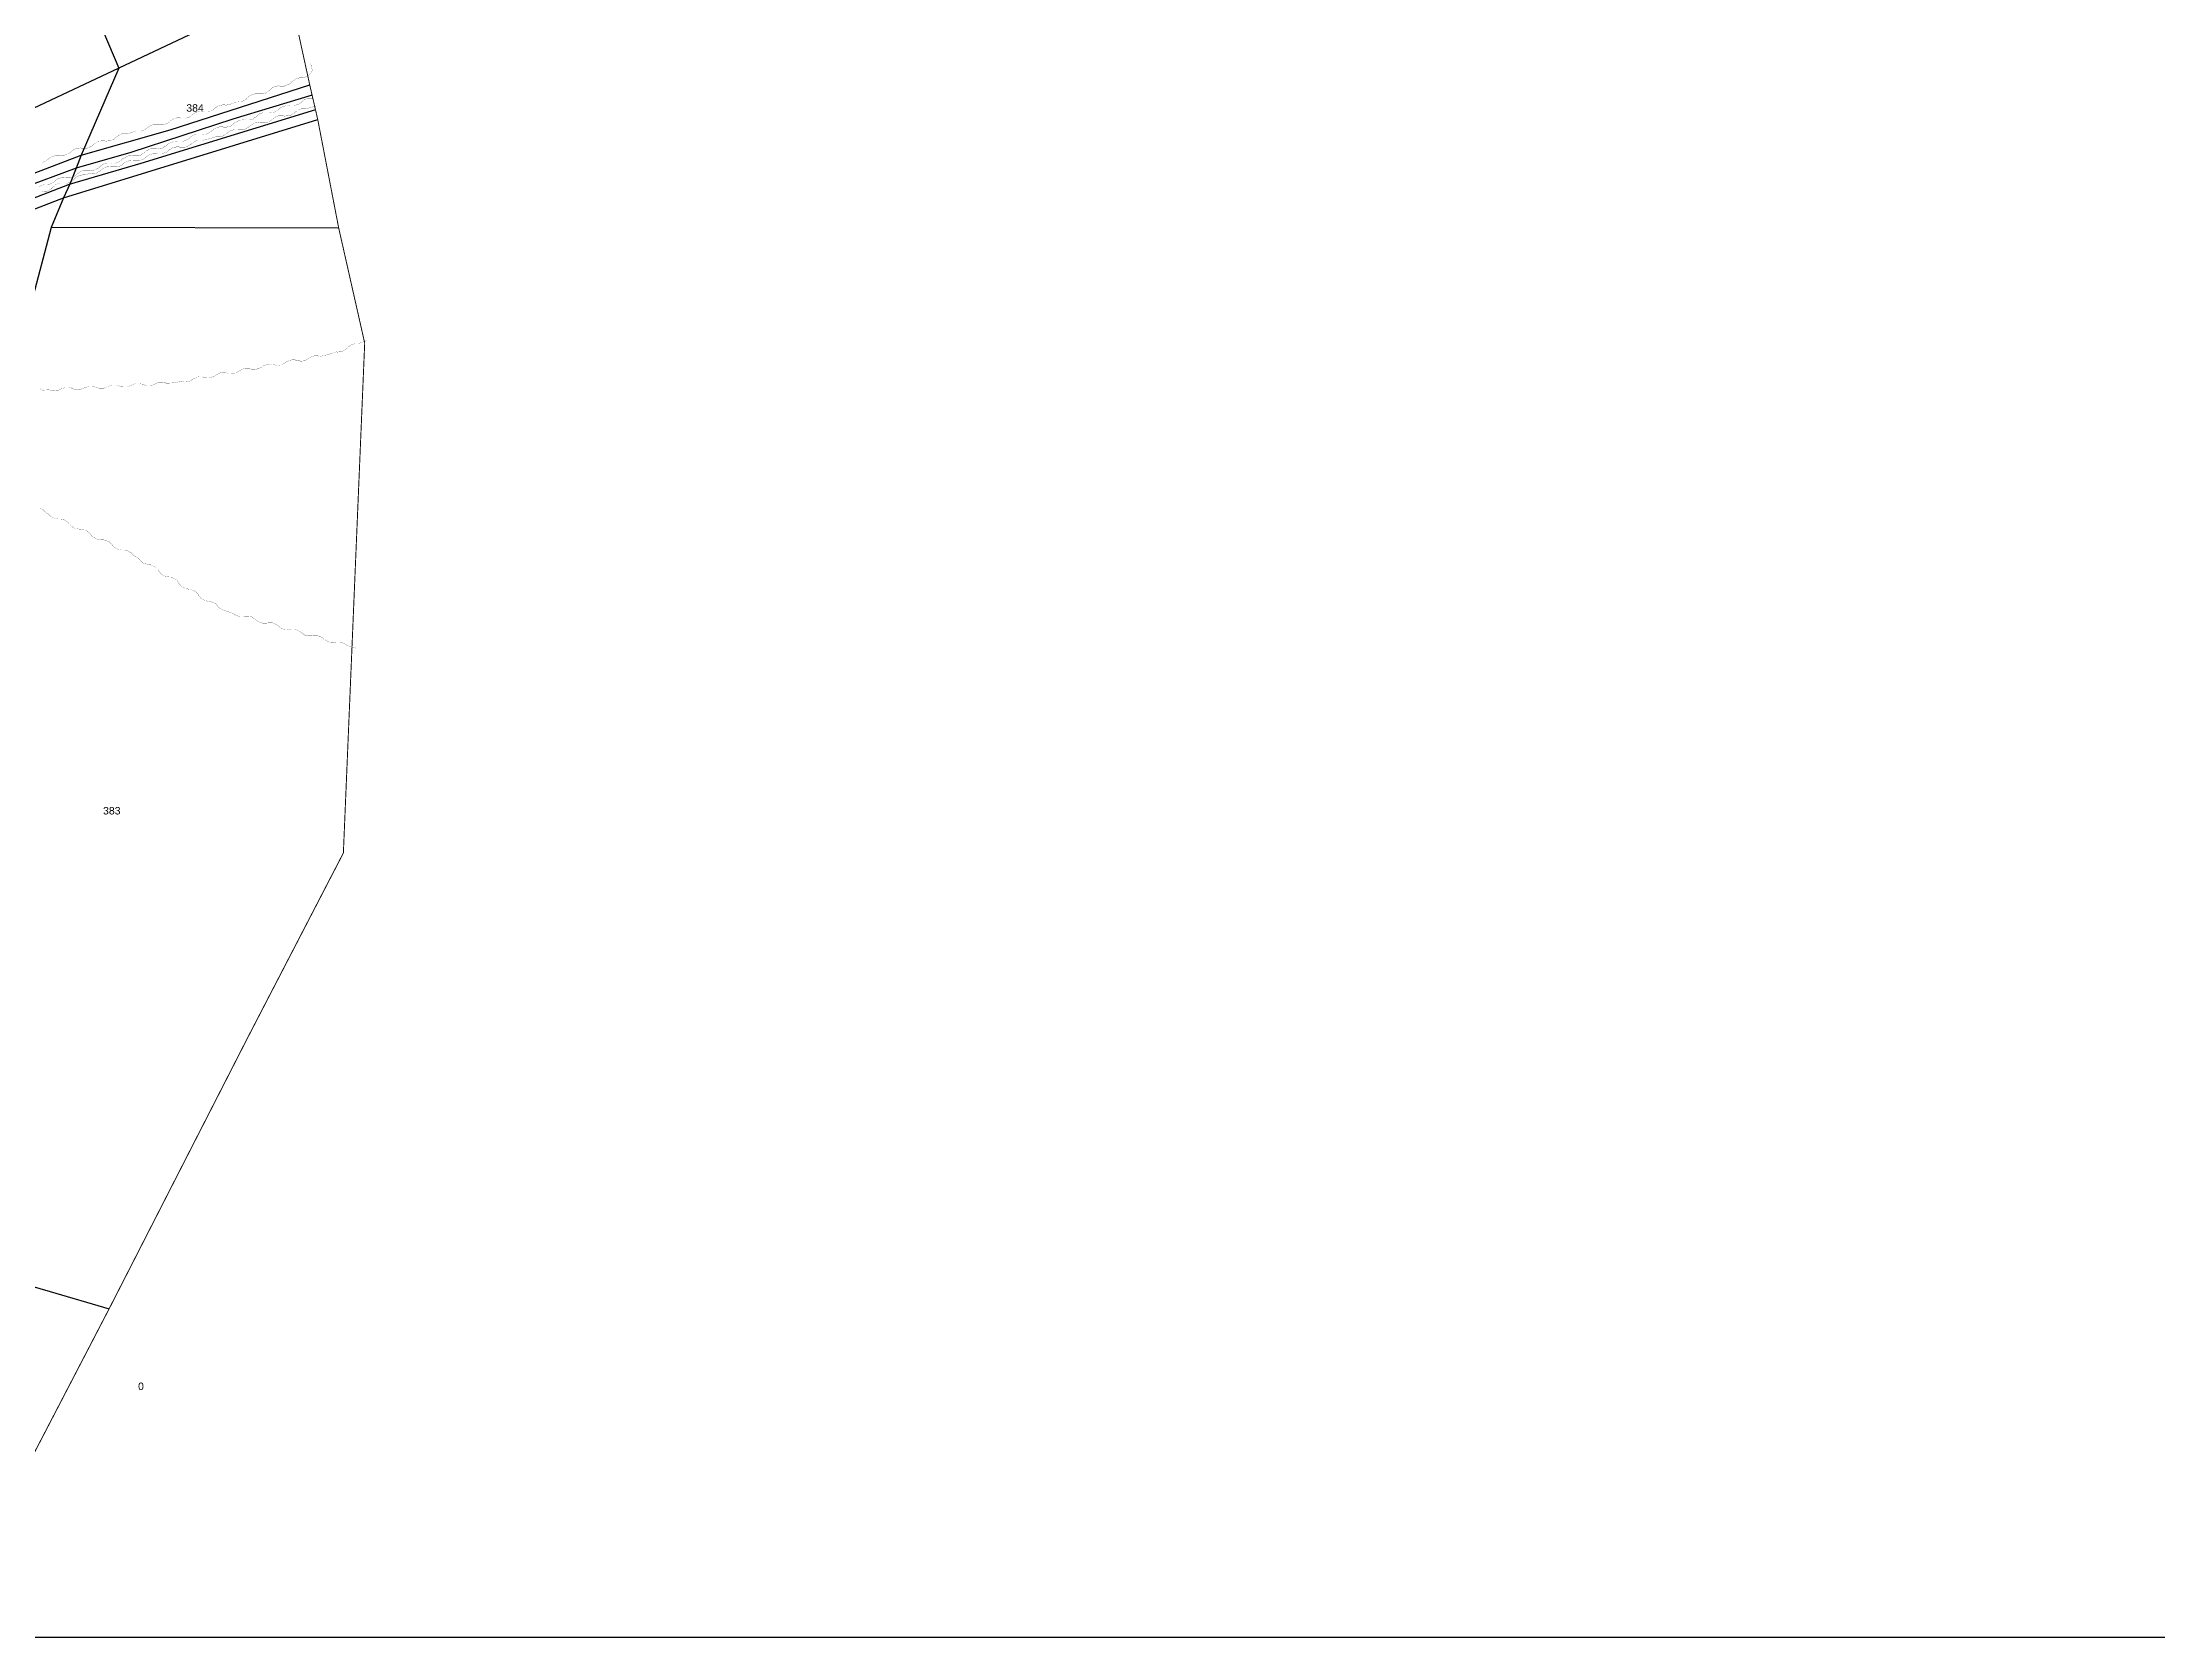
# Model space of a CAD drawing. Header units: inches. Extents: x 617 to 4497, y -923 to 1824.
# Drawn here: x 2235 to 3366, y -916 to -63 of the extents above; entities that cross this region are included whole.
import ezdxf
from ezdxf.enums import TextEntityAlignment as Align

# ---------------------------------------------------------------- set-up
doc = ezdxf.new("R2010")
doc.units = ezdxf.units.IN
doc.header["$LTSCALE"] = 15
doc.header["$MEASUREMENT"] = 0
for name, color, linetype in [('BOUNDARY', 5, 'Continuous'), ('PLOT', 7, 'Continuous'), ('PLOT NO', 7, 'Continuous'), ('STREAM', 130, 'SL'), ('V', 6, 'Continuous')]:
    doc.layers.add(name, color=color, linetype=linetype)
doc.styles.get("Standard").update_dxf_attribs({"font": 'arial.ttf'})
doc.linetypes.add('SL', pattern='A,8e-06,[1,streme line,S=0.066667,R=0,X=0,Y=0],-0.839413', length=0.839421)

msp = doc.modelspace()

# ---------------------------------------------------------------- linework, layer by layer
at = {"layer": 'BOUNDARY', "const_width": 0.5}
msp.add_lwpolyline([(2202.5, -871.6), (2270.6, -740.5), (2345.5, -593.9), (2395.8, -496.8), (2407.2, -224.1), (2393.3, -162.6), (2382.1, -104.6), (2377.8, -86), (2366.5, -34.2)], dxfattribs=at)
at = {"layer": 'PLOT'}
for points in [[(2251.1, 371.6), (2255.8, 314), (2245.6, 236.4), (2232.8, 178), (2231.9, 174.7), (2226.7, 157), (2234, 80.9), (2235.7, 69.6), (2245.8, 8.2), (2255.1, -28.2), (2275.8, -77.1)], [(2366.5, -34.2), (2275.8, -77.1), (2255.7, -123.7), (2253, -130.5), (2249.5, -139.1), (2246.1, -146.5), (2239.6, -162.4), (2218.6, -242.1), (2204.6, -294.7), (2213.6, -303.1), (2194.6, -381.7), (2171.6, -375.4), (2149.8, -475.4), (2168, -487.1), (2152.1, -562.5), (2150.1, -607.1), (2160.7, -614.8), (2183.8, -631.2), (2161.8, -710.8), (2205.7, -721.6), (2239, -731.3), (2270.6, -740.5)], [(2275.8, -77.1), (2193.5, -115.8), (2106.4, -165.4), (2091.7, -221.3), (2062.2, -342.2), (2058.7, -358.3), (2089, -366.3), (2073.6, -432), (2059.3, -497.9), (2041.2, -577.2), (2028.5, -631.5), (2027.8, -636.9), (2003.2, -652)], [(2027.8, -636.9), (2031.6, -634.3), (2054.7, -606.9), (2070.8, -580.3), (2086.5, -508.9), (2097.7, -460.1), (2106.5, -421.3), (2122.2, -351.9), (2138.2, -289), (2145.3, -203.2), (2169.9, -171.9), (2180.8, -156.9), (2206.5, -142.4), (2234.2, -131.9), (2255.7, -123.7), (2303.2, -110), (2377.8, -86)], [(2380.9, -99.4), (2287.6, -128), (2249.3, -139.3), (2214.2, -152.8), (2197.7, -163.1), (2180.4, -181.3), (2160.1, -208.7), (2149.3, -291.9), (2132.9, -373.9), (2112.2, -466.2), (2085.8, -583.3), (2071.1, -607.9), (2045.6, -633.4), (2029.6, -648.5), (2000.1, -667.3)], [(2379.2, -91.5), (2336.7, -104.4), (2282.1, -122.2), (2253, -130.5), (2223.2, -141.6), (2207.2, -148), (2183.7, -160.8), (2149.4, -205.6), (2143, -292.2), (2127.9, -348.9), (2118.2, -391.2), (2097.3, -485.5), (2081.3, -555.9), (2075.7, -580.1), (2062.5, -607), (2033.8, -637.6), (2014.8, -649.8), (2002.7, -656.6)], [(1999.3, -672.9), (2028.4, -655.2), (2077.4, -609.6), (2090.9, -585.4), (2115.1, -479.1), (2142, -360.7), (2155.1, -301.1), (2166.6, -208.2), (2204, -162.7), (2246.1, -146.5), (2382.1, -104.6)], [(2393.3, -162.6), (2239.6, -162.4)]]:
    msp.add_lwpolyline(points, dxfattribs=at)
at = {"layer": 'STREAM', "color": 4, "lineweight": 0, "const_width": 0.1}
for points in [[(2234.2, -127.5), (2234.9, -127.5), (2236, -127.1), (2236.4, -126.9), (2236.6, -126.9), (2237.5, -126.2), (2237.7, -126), (2238, -125.8), (2238.6, -125.1), (2239.5, -124.7), (2239.7, -124.5), (2240.4, -124.3), (2241.7, -123.8), (2241.9, -123.8), (2242.3, -123.6), (2243.2, -123.6), (2243.6, -123.6), (2243.9, -123.6), (2244.3, -123.6), (2245, -123.8), (2245.8, -123.6), (2246, -123.6), (2246.7, -123.6), (2248, -123.2), (2248.5, -123.2), (2248.7, -123), (2249.5, -122.5), (2249.8, -122.1), (2250, -122.1), (2250.6, -121.4), (2251.5, -120.8), (2251.7, -120.8), (2252.4, -120.3), (2253.7, -119.9), (2253.9, -119.9), (2254.4, -119.9), (2255.2, -119.7), (2255.7, -119.9), (2255.9, -119.9), (2256.3, -119.9), (2256.8, -119.9), (2257.9, -119.9), (2258.1, -119.9), (2258.7, -119.9), (2260, -119.5), (2260.3, -119.2), (2260.7, -119.2), (2261.6, -118.6), (2261.8, -118.4), (2262, -118.1), (2262.7, -117.5), (2263.5, -117.1), (2263.8, -116.8), (2264.4, -116.4), (2265.5, -116.2), (2265.9, -116.2), (2266.2, -116), (2267.3, -116), (2267.7, -116), (2267.9, -116), (2268.3, -116), (2268.8, -116.2), (2269.9, -116), (2270.1, -116), (2270.8, -116), (2272.1, -115.5), (2272.3, -115.5), (2272.7, -115.3), (2273.6, -114.9), (2273.8, -114.4), (2274, -114.4), (2274.7, -113.8), (2275.6, -113.1), (2275.8, -113.1), (2276.2, -112.7), (2277.5, -112.2), (2278, -112.2), (2278.2, -112.2), (2279.3, -112), (2279.7, -112.2), (2279.9, -112.2), (2280.2, -112.2), (2282.3, -111.6), (2284.7, -110.9), (2285.4, -110.9), (2286.3, -110.9), (2286.5, -110.9), (2287.4, -110.9), (2288.5, -110.5), (2288.9, -110.3), (2289.1, -110.3), (2290, -109.8), (2290.2, -109.4), (2290.4, -109.4), (2291.3, -108.7), (2292.2, -108.3), (2292.4, -108.1), (2292.8, -107.7), (2294.1, -107.4), (2294.6, -107.4), (2294.8, -107.2), (2295.9, -107.2), (2296.1, -107.2), (2296.5, -107.2), (2296.8, -107.4), (2297.4, -107.4), (2298.5, -107.4), (2298.7, -107.4), (2299.4, -107.4), (2300.7, -107), (2300.9, -106.8), (2301.1, -106.8), (2302.2, -106.3), (2302.5, -106.1), (2302.7, -105.9), (2303.3, -105.2), (2304.2, -104.8), (2304.4, -104.6), (2305.1, -104.2), (2306.2, -103.9), (2306.6, -103.9), (2306.8, -103.7), (2307.9, -103.7), (2308.4, -103.7), (2308.6, -103.7), (2309, -103.9), (2309.4, -103.9), (2310.5, -103.9), (2310.8, -103.9), (2311.4, -103.9), (2312.7, -103.5), (2312.9, -103.3), (2313.4, -103.3), (2314.3, -102.8), (2314.5, -102.6), (2314.7, -102.4), (2315.3, -101.7), (2316.2, -101.3), (2316.4, -101.1), (2317.1, -100.7), (2318.4, -100.4), (2318.6, -100.4), (2319.1, -100.2), (2319.9, -100.2), (2320.4, -100.2), (2320.6, -100.2), (2321, -100.4), (2321.5, -100.4), (2322.6, -100.4), (2322.8, -100.4), (2323.4, -100.4), (2324.7, -100), (2325.2, -100), (2325.4, -99.8), (2326.3, -99.3), (2326.5, -99.1), (2326.7, -98.9), (2327.4, -98.2), (2328.2, -97.8), (2328.5, -97.6), (2329.1, -97.2), (2330.4, -96.9), (2330.9, -96.9), (2331.1, -96.7), (2332.2, -96.7), (2332.4, -96.7), (2332.8, -96.9), (2333.1, -96.9), (2335.5, -96.3), (2338.7, -95.2), (2339.2, -95.2), (2340.3, -95), (2340.5, -95), (2341.1, -95), (2342.5, -94.5), (2342.7, -94.3), (2342.9, -94.3), (2343.8, -93.7), (2344.2, -93.4), (2344.2, -93.2), (2344.9, -92.6), (2345.7, -91.9), (2346, -91.9), (2346.6, -91.5), (2347.9, -91), (2348.1, -91), (2348.6, -90.8), (2349.5, -90.8), (2349.9, -90.8), (2350.1, -90.8), (2350.5, -90.8), (2351, -90.8), (2352.1, -90.8), (2352.3, -90.8), (2352.9, -90.8), (2354.3, -90.4), (2354.5, -90.2), (2354.9, -89.9), (2355.8, -89.5), (2356, -89.1), (2356.2, -89.1), (2356.9, -88.4), (2357.5, -87.8), (2357.8, -87.5), (2358.4, -87.3), (2359.7, -86.9), (2359.9, -86.7), (2360.4, -86.7), (2361.3, -86.4), (2361.7, -86.7), (2361.9, -86.7), (2362.4, -86.7), (2362.8, -86.7), (2363.9, -86.7), (2364.1, -86.7), (2364.8, -86.4), (2366.1, -86), (2366.3, -85.8), (2366.7, -85.8), (2367.6, -85.1), (2367.8, -84.9), (2368, -84.7), (2368.7, -84), (2369.6, -83.6), (2369.8, -83.4), (2370.2, -82.9), (2371.5, -82.5), (2371.8, -82.5), (2372.2, -82.3), (2373.3, -82.3), (2373.5, -82.3), (2373.7, -82.3), (2374.2, -82.3), (2377.2, -81.2), (2379.2, -78.4), (2378.3, -74.4)], [(2379.8, -93), (2379.4, -93.2), (2378.7, -93.2), (2377.9, -93.2), (2377.7, -93.2), (2376.8, -93.2), (2375.7, -93.7), (2375.2, -93.9), (2375, -93.9), (2374.2, -94.5), (2373.9, -94.8), (2373.7, -95), (2373.1, -95.6), (2372.2, -96.1), (2372, -96.3), (2371.3, -96.5), (2370, -96.9), (2369.8, -96.9), (2369.3, -97.2), (2368.5, -97.2), (2368, -97.2), (2367.8, -97.2), (2367.4, -97.2), (2366.9, -96.9), (2365.8, -97.2), (2365.6, -97.2), (2365, -97.2), (2363.7, -97.6), (2363.4, -97.6), (2363, -97.8), (2362.1, -98.2), (2361.9, -98.7), (2361.7, -98.7), (2361, -99.3), (2360.2, -100), (2359.9, -100), (2359.3, -100.4), (2358.2, -100.9), (2357.8, -100.9), (2357.5, -100.9), (2356.4, -101.1), (2356, -100.9), (2355.8, -100.9), (2355.4, -100.9), (2354.9, -100.9), (2353.8, -100.9), (2353.6, -100.9), (2352.9, -100.9), (2351.6, -101.3), (2351.4, -101.5), (2351, -101.5), (2350.1, -102.2), (2349.9, -102.4), (2349.7, -102.6), (2349, -103.3), (2348.1, -103.7), (2347.9, -103.9), (2347.5, -104.4), (2346.2, -104.6), (2345.7, -104.8), (2345.5, -104.8), (2344.4, -104.8), (2344, -104.8), (2343.8, -104.8), (2343.5, -104.8), (2342.9, -104.6), (2341.8, -104.8), (2341.6, -104.8), (2340.9, -104.8), (2339.6, -105.2), (2339.4, -105.5), (2339.2, -105.5), (2338.3, -106.1), (2337.9, -106.3), (2337.6, -106.3), (2337, -107), (2336.1, -107.7), (2335.9, -107.9), (2335.5, -108.1), (2334.1, -108.5), (2333.7, -108.5), (2333.5, -108.7), (2332.4, -108.7), (2332.2, -108.7), (2331.7, -108.7), (2331.5, -108.5), (2330.9, -108.5), (2330, -108.5), (2329.6, -108.5), (2328.9, -108.7), (2327.8, -109), (2327.4, -109.2), (2327.2, -109.4), (2326.3, -109.8), (2326.1, -110.1), (2325.8, -110.3), (2325.2, -110.9), (2324.3, -111.4), (2324.1, -111.6), (2323.4, -112), (2322.1, -112.5), (2321.9, -112.5), (2321.5, -112.5), (2320.6, -112.7), (2320.2, -112.5), (2319.9, -112.5), (2319.5, -112.5), (2319.1, -112.5), (2318, -112.5), (2317.8, -112.5), (2317.1, -112.5), (2315.8, -112.9), (2315.3, -113.1), (2315.1, -113.1), (2314.3, -113.8), (2314, -114), (2313.8, -114.2), (2313.2, -114.9), (2312.3, -115.3), (2312.1, -115.5), (2311.4, -115.7), (2310.1, -116.2), (2309.9, -116.2), (2309.4, -116.4), (2308.6, -116.4), (2308.1, -116.4), (2307.9, -116.4), (2307.5, -116.4), (2307, -116.2), (2305.9, -116.4), (2305.7, -116.4), (2305.1, -116.4), (2303.8, -116.8), (2303.5, -116.8), (2303.1, -117.1), (2302.2, -117.5), (2302, -117.9), (2301.8, -117.9), (2301.1, -118.6), (2300.3, -119.2), (2300, -119.2), (2299.4, -119.7), (2298.3, -120.1), (2297.9, -120.1), (2297.6, -120.1), (2296.5, -120.3), (2296.1, -120.3), (2295.9, -120.3), (2295.5, -120.1), (2295, -120.1), (2293.9, -120.1), (2293.7, -120.1), (2293, -120.1), (2291.7, -120.5), (2291.5, -120.8), (2291.1, -121), (2290.2, -121.4), (2290, -121.6), (2289.8, -121.9), (2289.1, -122.5), (2288.2, -123), (2288, -123.2), (2287.6, -123.6), (2286.3, -124), (2285.8, -124), (2285.6, -124), (2284.5, -124), (2284.3, -124), (2283.9, -124), (2283.6, -124), (2283, -123.8), (2281.9, -124), (2281.7, -124), (2281, -124), (2279.7, -124.5), (2279.5, -124.7), (2279.3, -124.7), (2278.4, -125.4), (2278, -125.6), (2277.7, -125.6), (2277.1, -126.2), (2276.2, -126.9), (2276.2, -127.1), (2275.6, -127.3), (2274.2, -127.8), (2274, -127.8), (2273.6, -128), (2272.5, -128), (2272.3, -128), (2272.1, -128), (2271.6, -127.8), (2271, -127.8), (2270.1, -127.8), (2269.7, -127.8), (2269, -128), (2267.9, -128.2), (2267.5, -128.4), (2267.3, -128.6), (2266.4, -129.1), (2266.2, -129.3), (2265.9, -129.5), (2265.3, -130.2), (2264.4, -130.8), (2264.2, -130.8), (2263.5, -131.3), (2262.2, -131.7), (2262, -131.7), (2261.6, -131.7), (2260.7, -131.9), (2260.3, -131.7), (2260, -131.7), (2259.6, -131.7), (2259.2, -131.7), (2258.1, -131.7), (2257.9, -131.7), (2257.2, -131.7), (2255.9, -132.1), (2255.4, -132.4), (2255.2, -132.4), (2254.4, -133), (2254.1, -133.2), (2253.9, -133.4), (2253.3, -134.1), (2252.4, -134.5), (2252.2, -134.8), (2251.5, -135), (2250.4, -135.4), (2250, -135.4), (2249.8, -135.6), (2248.7, -135.6), (2248.2, -135.6), (2248, -135.6), (2247.6, -135.6), (2247.1, -135.4), (2246, -135.6), (2245.8, -135.6), (2245.2, -135.6), (2243.9, -136.1), (2243.6, -136.1), (2243.2, -136.3), (2242.3, -136.7), (2242.1, -137.2), (2241.9, -137.2), (2241.2, -137.8), (2240.4, -138.5), (2240.1, -138.5), (2239.5, -138.9), (2238.4, -139.3), (2238, -139.3), (2237.7, -139.6), (2236.6, -139.6), (2236.2, -139.6), (2236, -139.6), (2235.8, -139.3), (2235.1, -139.6), (2233.1, -140.4)], [(2234.2, -143.3), (2234.9, -143.3), (2235.8, -143.1), (2236.2, -143.1), (2236.9, -143.1), (2238, -142.6), (2238.4, -142.4), (2238.6, -142.2), (2239.5, -141.8), (2239.7, -141.3), (2239.9, -141.3), (2240.6, -140.7), (2241.5, -140), (2241.7, -139.8), (2242.1, -139.3), (2243.4, -138.9), (2243.6, -138.9), (2244.1, -138.7), (2245, -138.7), (2245.4, -138.7), (2245.6, -138.7), (2246, -138.7), (2246.5, -138.7), (2247.6, -138.7), (2247.8, -138.7), (2248.5, -138.5), (2249.8, -138), (2250, -137.8), (2250.4, -137.8), (2251.3, -137.2), (2251.5, -136.9), (2251.7, -136.7), (2252.2, -136.1), (2253, -135.4), (2253.3, -135.2), (2253.9, -135), (2255, -134.3), (2255.4, -134.3), (2255.7, -134.3), (2256.8, -134.1), (2257.2, -134.1), (2257.4, -134.1), (2257.9, -134.1), (2258.1, -134.1), (2260, -133.4), (2260.7, -133.7), (2261.6, -133.4), (2262, -133.4), (2262.7, -133.4), (2264, -133.2), (2264.2, -133), (2264.4, -132.8), (2265.3, -132.4), (2265.7, -132.1), (2265.9, -131.9), (2266.6, -131.3), (2267.5, -130.8), (2267.7, -130.6), (2268.1, -130.4), (2269.4, -129.9), (2269.9, -129.9), (2270.1, -129.9), (2271.2, -129.7), (2271.6, -129.9), (2271.8, -129.9), (2272.3, -129.9), (2272.7, -129.9), (2273.8, -129.9), (2274, -129.9), (2274.7, -129.9), (2276, -129.7), (2276.2, -129.5), (2276.7, -129.3), (2277.5, -128.9), (2277.7, -128.6), (2278, -128.4), (2278.6, -127.8), (2279.5, -127.3), (2279.7, -127.1), (2280.4, -126.9), (2281.7, -126.5), (2281.9, -126.5), (2282.3, -126.2), (2283.2, -126.2), (2283.6, -126.5), (2283.9, -126.5), (2284.3, -126.5), (2284.7, -126.5), (2285.8, -126.5), (2286.1, -126.5), (2286.7, -126.5), (2288, -126), (2288.2, -126), (2288.7, -125.8), (2289.6, -125.4), (2289.8, -125.1), (2290, -124.9), (2290.6, -124.3), (2291.5, -123.8), (2291.7, -123.6), (2292.4, -123.2), (2293.7, -123), (2293.9, -123), (2294.4, -122.7), (2295.2, -122.7), (2295.7, -122.7), (2295.9, -122.7), (2296.3, -123), (2296.8, -123), (2297.9, -123), (2298.1, -123), (2298.7, -123), (2300, -122.5), (2300.5, -122.3), (2300.7, -122.3), (2301.6, -121.9), (2301.8, -121.4), (2302, -121.4), (2302.7, -120.8), (2303.8, -120.3), (2304, -120.1), (2304.4, -119.7), (2305.7, -119.5), (2306.2, -119.5), (2306.4, -119.2), (2307.5, -119.2), (2307.7, -119.2), (2308.1, -119.2), (2308.4, -119.5), (2309, -119.5), (2309.9, -119.5), (2310.3, -119.5), (2311, -119.5), (2312.3, -119), (2312.5, -118.8), (2312.7, -118.8), (2313.6, -118.1), (2314, -117.9), (2314.3, -117.9), (2314.9, -117.3), (2315.8, -116.6), (2316, -116.6), (2316.4, -116.2), (2317.8, -115.7), (2318.2, -115.7), (2318.4, -115.7), (2319.5, -115.7), (2319.9, -115.7), (2320.2, -115.7), (2320.4, -115.7), (2322.6, -115.3), (2327.6, -113.8), (2328.2, -113.8), (2329.1, -113.8), (2329.6, -113.8), (2330.2, -113.8), (2331.5, -113.3), (2331.7, -113.1), (2332, -113.1), (2332.8, -112.5), (2333.3, -112.2), (2333.5, -112), (2334.1, -111.4), (2335, -110.9), (2335.2, -110.7), (2335.7, -110.5), (2337, -110.1), (2337.4, -110.1), (2337.6, -109.8), (2338.7, -109.8), (2339, -109.8), (2339.4, -109.8), (2339.6, -110.1), (2340.3, -110.1), (2341.1, -110.1), (2341.6, -110.1), (2342.2, -110.1), (2343.5, -109.6), (2343.8, -109.4), (2344, -109.4), (2344.9, -108.7), (2345.3, -108.5), (2345.5, -108.3), (2346.2, -107.9), (2347, -107.2), (2347.3, -107), (2347.7, -106.8), (2349, -106.3), (2349.5, -106.3), (2349.7, -106.3), (2350.8, -106.1), (2351, -106.3), (2351.4, -106.3), (2351.6, -106.3), (2352.3, -106.3), (2353.4, -106.3), (2353.6, -106.3), (2354.3, -106.3), (2355.6, -105.9), (2355.8, -105.7), (2356, -105.7), (2356.9, -105.2), (2357.3, -104.8), (2357.5, -104.8), (2358.2, -104.2), (2359.1, -103.5), (2359.3, -103.5), (2359.7, -103.1), (2361, -102.6), (2361.5, -102.6), (2361.7, -102.6), (2362.8, -102.6), (2363.2, -102.6), (2363.4, -102.6), (2363.7, -102.6), (2364.3, -102.8), (2365.4, -102.6), (2365.6, -102.6), (2366.3, -102.6), (2367.6, -102.2), (2367.8, -102.2), (2368, -102), (2368.9, -101.5), (2369.3, -101.3), (2369.6, -101.1), (2370.2, -100.4), (2371.1, -100), (2371.3, -99.8), (2371.8, -99.3), (2373.1, -98.9), (2373.5, -98.9), (2373.7, -98.9), (2374.8, -98.9), (2375.2, -98.9), (2375.5, -98.9), (2375.7, -98.9), (2380.9, -97.4)], [(2408, -222.9), (2403.9, -224.4), (2403.4, -224.4), (2403.2, -224.4), (2402.8, -224.4), (2401.9, -224.4), (2401.5, -224.6), (2401.3, -224.6), (2400, -225), (2399.3, -225.5), (2399.1, -225.7), (2398.4, -226.1), (2397.8, -226.8), (2397.5, -227), (2397.3, -227.2), (2396.5, -227.9), (2396, -228.1), (2395.8, -228.3), (2394.5, -228.8), (2393.8, -228.8), (2393.6, -228.8), (2392.5, -229), (2392.1, -228.8), (2387.7, -230.3), (2383.3, -231.2), (2382.9, -231.2), (2382.7, -231.2), (2382.2, -230.9), (2381.4, -230.9), (2380.9, -230.9), (2380.7, -230.9), (2379.4, -231.2), (2378.7, -231.4), (2378.5, -231.6), (2377.7, -232), (2376.8, -232.5), (2376.6, -232.7), (2376.3, -232.9), (2375.5, -233.4), (2375, -233.4), (2374.8, -233.6), (2373.5, -233.8), (2372.8, -233.8), (2372.4, -233.6), (2371.5, -233.6), (2370.9, -233.4), (2370.7, -233.4), (2370.2, -233.4), (2370, -233.1), (2368.9, -233.1), (2368.7, -233.1), (2368.3, -233.1), (2366.9, -233.4), (2366.3, -233.8), (2366.1, -233.8), (2365.2, -234.2), (2364.5, -234.9), (2364.3, -234.9), (2363.9, -235.1), (2363, -235.5), (2362.6, -235.5), (2362.4, -235.8), (2361, -236), (2360.4, -236), (2360.2, -236), (2359.1, -235.8), (2358.6, -235.8), (2358.2, -235.5), (2358, -235.5), (2357.5, -235.5), (2356.7, -235.3), (2356.2, -235.5), (2355.8, -235.3), (2354.5, -235.8), (2354, -236), (2353.8, -236), (2352.7, -236.4), (2352.1, -237.1), (2351.9, -237.1), (2351.6, -237.3), (2350.5, -237.7), (2350.3, -237.9), (2349.9, -237.9), (2348.6, -238.2), (2347.9, -238.2), (2347.7, -238.2), (2346.6, -238.2), (2346.2, -237.9), (2345.7, -237.7), (2345.5, -237.7), (2345.3, -237.7), (2344.2, -237.7), (2343.8, -237.7), (2343.5, -237.7), (2342.2, -237.9), (2341.6, -238.2), (2341.4, -238.4), (2340.5, -238.8), (2339.6, -239.3), (2339.4, -239.5), (2339.2, -239.7), (2338.3, -240.1), (2337.9, -240.1), (2337.6, -240.3), (2336.3, -240.6), (2335.7, -240.3), (2335.2, -240.3), (2334.4, -240.3), (2333.7, -240.1), (2333.5, -240.1), (2333.3, -240.1), (2332.8, -239.9), (2331.7, -239.9), (2331.5, -239.9), (2331.1, -239.9), (2329.8, -240.1), (2329.1, -240.3), (2328.9, -240.6), (2328, -241), (2327.4, -241.4), (2327.2, -241.7), (2326.7, -241.9), (2325.8, -242.3), (2325.6, -242.3), (2325.2, -242.5), (2323.9, -242.8), (2323.2, -242.8), (2323, -242.8), (2321.9, -242.5), (2321.5, -242.3), (2321, -242.3), (2320.8, -242.3), (2320.4, -242.1), (2319.5, -242.1), (2319.1, -242.1), (2318.8, -242.1), (2317.5, -242.3), (2316.9, -242.8), (2316.7, -242.8), (2315.6, -243.2), (2314.9, -243.8), (2314.7, -243.8), (2314.5, -244.1), (2313.4, -244.5), (2313.2, -244.5), (2312.7, -244.7), (2311.6, -244.9), (2310.8, -244.9), (2310.5, -244.9), (2309.7, -244.7), (2309, -244.7), (2304.6, -245.4), (2301.4, -245.6), (2300.9, -245.6), (2300.7, -245.4), (2300.3, -245.4), (2299.4, -245.2), (2299, -245.2), (2298.7, -245.2), (2297.4, -245.2), (2296.8, -245.4), (2296.5, -245.4), (2295.5, -245.8), (2294.6, -246.3), (2294.4, -246.3), (2294.1, -246.5), (2293, -246.7), (2292.8, -246.7), (2292.4, -246.9), (2291.1, -246.9), (2290.4, -246.9), (2290.2, -246.7), (2289.3, -246.5), (2288.7, -246.3), (2288.5, -246.3), (2288, -246), (2287.8, -246), (2286.7, -245.8), (2286.5, -245.8), (2286.1, -245.8), (2284.7, -245.8), (2284.1, -246), (2283.9, -246), (2283, -246.5), (2282.1, -246.9), (2281.9, -246.9), (2281.5, -247.1), (2280.6, -247.3), (2280.2, -247.6), (2279.9, -247.6), (2278.6, -247.6), (2278, -247.6), (2277.7, -247.3), (2276.7, -247.3), (2276.2, -247.1), (2275.8, -246.9), (2275.6, -246.9), (2275.1, -246.7), (2274.2, -246.5), (2273.8, -246.5), (2273.6, -246.5), (2272.3, -246.5), (2271.6, -246.7), (2271.4, -246.7), (2270.3, -247.1), (2269.7, -247.6), (2269.2, -247.6), (2269, -247.8), (2267.9, -248.2), (2267.7, -248.2), (2267.3, -248.2), (2265.9, -248.2), (2265.3, -248.2), (2265.1, -248.2), (2264.2, -248), (2263.5, -247.8), (2263.3, -247.6), (2263.1, -247.6), (2262.7, -247.3), (2261.6, -247.1), (2261.4, -247.1), (2260.9, -247.1), (2259.6, -247.1), (2258.9, -247.3), (2258.7, -247.6), (2257.9, -247.8), (2257, -248.2), (2256.8, -248.2), (2256.3, -248.4), (2255.4, -248.9), (2255, -248.9), (2254.8, -248.9), (2253.5, -249.1), (2252.8, -248.9), (2252.6, -248.9), (2251.5, -248.7), (2251.1, -248.4), (2250.6, -248.2), (2250.4, -248.2), (2250.2, -248), (2249.1, -247.8), (2248.7, -247.8), (2248.5, -247.8), (2247.1, -247.8), (2246.5, -248), (2246.3, -248.2), (2245.2, -248.4), (2244.5, -248.9), (2244.1, -249.1), (2243.9, -249.1), (2243, -249.5), (2242.5, -249.5), (2242.3, -249.5), (2240.8, -249.7), (2240.1, -249.5), (2239.9, -249.5), (2239.1, -249.3), (2238.4, -249.1), (2235.1, -249.3), (2233.4, -248.4)], [(2402.6, -387.3), (2397.5, -385.7), (2397.1, -385.3), (2396.2, -384.9), (2396, -384.6), (2395.4, -384.4), (2394, -384), (2393.8, -384), (2393.4, -384), (2392.5, -384), (2392.1, -384), (2391.9, -384), (2391, -384.2), (2389.9, -384.2), (2389.7, -384.2), (2389, -384.2), (2387.7, -383.8), (2387.3, -383.5), (2387.1, -383.5), (2386.2, -382.9), (2386, -382.7), (2385.7, -382.7), (2385.3, -382.4), (2385.1, -382), (2384.2, -381.4), (2384, -381.4), (2383.3, -380.9), (2382, -380.7), (2381.6, -380.7), (2381.4, -380.5), (2380.3, -380.5), (2380.1, -380.5), (2379.6, -380.5), (2378.7, -380.7), (2377.9, -380.7), (2377.4, -380.7), (2376.8, -380.7), (2375.5, -380.3), (2375.2, -380.3), (2375, -380), (2374.2, -379.6), (2373.7, -379.4), (2373.5, -379.2), (2373.3, -378.9), (2372.8, -378.5), (2372, -378.1), (2371.8, -377.9), (2371.1, -377.6), (2370, -377.2), (2369.6, -377.2), (2369.3, -377), (2368.3, -377), (2367.8, -377.2), (2367.6, -377.2), (2366.7, -377.4), (2365.6, -377.2), (2365.4, -377.2), (2364.8, -377.2), (2363.4, -377), (2363.2, -376.8), (2362.8, -376.8), (2361.9, -376.1), (2361.7, -375.9), (2361.5, -375.7), (2361.3, -375.5), (2360.8, -375.2), (2359.9, -374.6), (2359.7, -374.6), (2359.1, -374.1), (2357.8, -373.7), (2357.5, -373.7), (2357.1, -373.7), (2356.2, -373.7), (2355.8, -373.7), (2355.6, -373.7), (2354.7, -373.9), (2353.6, -373.9), (2353.4, -373.9), (2352.7, -373.9), (2351.4, -373.5), (2351, -373.3), (2350.8, -373.3), (2349.9, -372.8), (2349.7, -372.4), (2349.5, -372.4), (2349, -372.2), (2348.6, -371.7), (2347.7, -371.3), (2347.5, -371.1), (2347, -370.6), (2345.7, -370.4), (2345.3, -370.4), (2345.1, -370.2), (2344, -370.2), (2343.5, -370.2), (2343.3, -370.2), (2342.5, -370.4), (2341.4, -370.4), (2341.1, -370.4), (2340.5, -370.4), (2339.2, -370), (2339, -370), (2338.5, -369.8), (2337.6, -369.3), (2337.4, -369.1), (2337.2, -368.9), (2337, -368.7), (2332, -367.1), (2329.1, -365.6), (2328.9, -365.2), (2328.2, -364.3), (2328, -364.1), (2327.6, -363.6), (2326.5, -363), (2326.1, -362.8), (2325.8, -362.8), (2324.7, -362.3), (2324.5, -362.3), (2324.3, -362.3), (2323.2, -362.1), (2322.3, -361.9), (2322.1, -361.9), (2321.5, -361.7), (2320.4, -361), (2319.9, -360.8), (2319.7, -360.6), (2319.1, -359.7), (2318.8, -359.5), (2318.6, -359.3), (2318.4, -359.1), (2318.2, -358.4), (2317.5, -357.7), (2317.3, -357.5), (2316.9, -357.1), (2315.8, -356.4), (2315.3, -356.2), (2315.1, -356.2), (2314, -355.8), (2313.8, -355.8), (2313.4, -355.8), (2312.5, -355.6), (2311.6, -355.3), (2311.4, -355.3), (2310.8, -355.1), (2309.4, -354.5), (2309.2, -354), (2309, -354), (2308.4, -353.2), (2308.1, -352.9), (2307.9, -352.7), (2307.7, -352.5), (2307.5, -351.8), (2306.8, -351.2), (2306.6, -351), (2306.2, -350.5), (2304.9, -349.9), (2304.6, -349.7), (2304.4, -349.4), (2303.3, -349.2), (2303.1, -349.2), (2302.7, -349.2), (2301.8, -349), (2300.9, -348.8), (2300.7, -348.8), (2300, -348.6), (2298.7, -347.9), (2298.5, -347.5), (2298.3, -347.5), (2297.6, -346.6), (2297.4, -346.4), (2297.2, -346.2), (2297, -345.9), (2296.8, -345.3), (2296.1, -344.6), (2295.9, -344.4), (2295.5, -344), (2294.1, -343.3), (2293.9, -343.1), (2293.7, -342.9), (2292.6, -342.7), (2292.2, -342.7), (2292, -342.7), (2291.1, -342.4), (2290.2, -342.2), (2289.8, -342.2), (2289.1, -342), (2288, -341.1), (2287.8, -340.9), (2287.6, -340.9), (2286.9, -340), (2286.7, -339.8), (2286.5, -339.6), (2286.3, -339.2), (2283.4, -337.6), (2283.4, -337.4), (2283, -337), (2282.3, -336.3), (2282.1, -336.3), (2281.5, -335.9), (2280.4, -335.2), (2279.9, -335.2), (2279.7, -335), (2278.8, -334.8), (2278.4, -334.8), (2278.2, -334.8), (2277.1, -334.8), (2276.2, -334.6), (2276, -334.6), (2275.3, -334.4), (2274, -333.7), (2273.8, -333.5), (2273.6, -333.5), (2272.7, -332.8), (2272.5, -332.4), (2272.3, -332.4), (2272.1, -331.9), (2271.8, -331.5), (2271, -330.9), (2270.8, -330.6), (2270.3, -330.2), (2269, -329.8), (2268.8, -329.5), (2268.3, -329.5), (2267.5, -329.3), (2267, -329.3), (2266.8, -329.3), (2265.9, -329.3), (2264.8, -329.1), (2264.6, -329.1), (2264, -328.9), (2262.7, -328.2), (2262.4, -328), (2262.2, -328), (2261.4, -327.4), (2261.1, -326.9), (2260.9, -326.7), (2260.7, -326.5), (2260.5, -326), (2259.6, -325.4), (2259.4, -325.2), (2258.9, -324.7), (2257.9, -324.1), (2257.4, -324.1), (2257.2, -324.1), (2256.1, -323.9), (2255.7, -323.9), (2255.4, -323.6), (2254.6, -323.6), (2253.5, -323.4), (2253.3, -323.4), (2252.6, -323.4), (2251.5, -322.8), (2251.1, -322.5), (2250.9, -322.3), (2250.2, -321.7), (2249.8, -321.5), (2249.8, -321.2), (2249.5, -321), (2249.1, -320.6), (2248.2, -319.9), (2248.2, -319.7), (2247.6, -319.3), (2246.5, -318.6), (2246, -318.6), (2245.8, -318.4), (2244.7, -318.2), (2244.5, -318.2), (2244.1, -318.2), (2243.2, -318.2), (2242.3, -318), (2241.9, -318), (2241.2, -317.7), (2240.1, -317.3), (2239.9, -317.1), (2239.5, -316.9), (2238.8, -316.2), (2238.6, -316), (2238.4, -315.8), (2238.2, -315.6), (2238, -315.3), (2236.9, -314.9), (2236.6, -314.5), (2235.8, -313.8), (2235.6, -313.6), (2235.1, -313.1), (2233.8, -312.5)]]:
    msp.add_lwpolyline(points, dxfattribs=at)
at = {"layer": 'V', "color": 0}
msp.add_lwpolyline([(616.8, 1823.8), (4496.6, 1823.8), (4496.6, -916.4), (616.8, -916.4)], close=True, dxfattribs=at)

# ---------------------------------------------------------------- texts
at = {"layer": 'PLOT NO'}
for s, p in [('384', (2316.5, -98.4)), ('383', (2272, -474.2)), ('0', (2287.6, -782))]:
    msp.add_text(s, height=4, dxfattribs=at).set_placement(p, align=Align.MIDDLE_CENTER)

doc.saveas('drawing.dxf')
